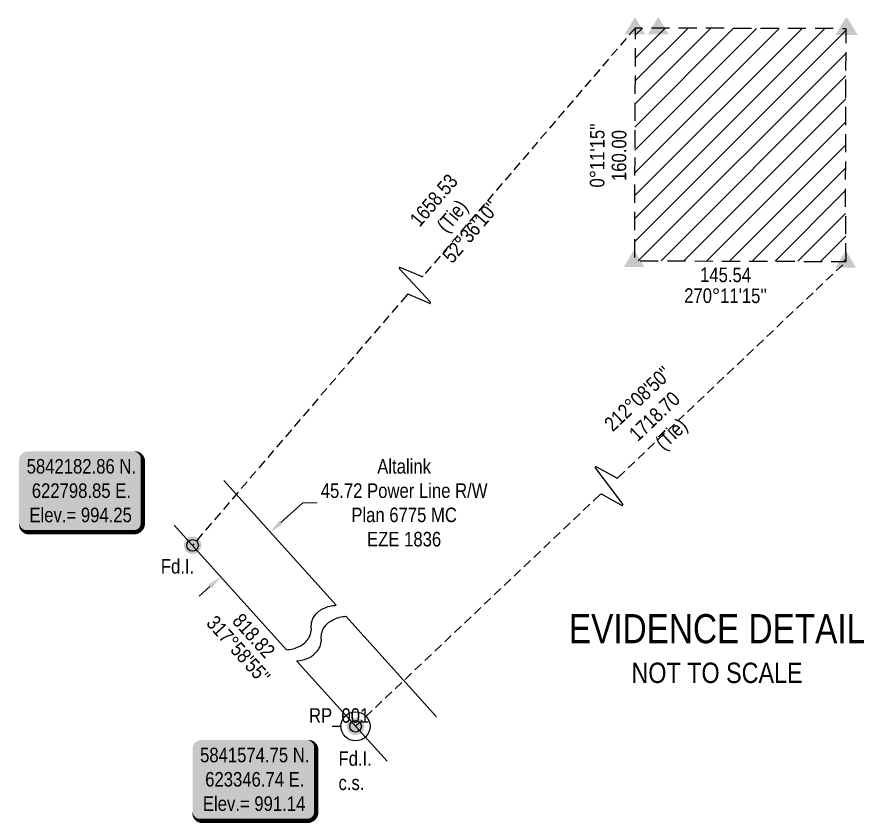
# Model space of a CAD drawing. Extents: x 622721 to 625108, y 5840124 to 5846232.
# Drawn here: x 624526 to 625108, y 5844356 to 5844910 of the extents above; entities that cross this region are included whole.
import ezdxf
from ezdxf.enums import TextEntityAlignment as Align

# ---------------------------------------------------------------- set-up
doc = ezdxf.new("R2010")
doc.units = 0
doc.header["$LTSCALE"] = 5
doc.header["$PDSIZE"] = 0.5
doc.linetypes.add('foc-ACCESSROAD', pattern=[3.75, 2.5, -1.25])
doc.linetypes.add('foc-TIELINE', pattern=[1.875, 1.25, -0.625])
doc.layers.get('Defpoints').update_dxf_attribs({"color": 9})
for name, color, linetype in [('35', 37, 'Continuous'), ('C-WS', 13, 'foc-ACCESSROAD'), ('DETAIL-T', 7, 'Continuous'), ('F-RW', 190, 'Continuous'), ('L-BD', 7, 'Continuous'), ('L-MON', 1, 'Continuous'), ('L-TIE', 7, 'foc-TIELINE'), ('P-PROPOSED-EXISTING-H', 59, 'Continuous')]:
    doc.layers.add(name, color=color, linetype=linetype)
doc.layers.add('F-RW-T', color=190, linetype='Continuous', lineweight=9)
doc.styles.add('80', font='ARIALN.TTF', dxfattribs={"height": 10})
doc.styles.add('80CG', font='ARIALN.TTF', dxfattribs={"height": 10})
doc.styles.add('80L', font='ARIALN.TTF', dxfattribs={"height": 10})
doc.dimstyles.new('Compass 5 000', dxfattribs={"dimscale": 5, "dimtxt": 9, "dimasz": 2, "dimexe": 0.2, "dimexo": 0.0625, "dimgap": 0.5, "dimtad": 0, "dimtih": 1, "dimtoh": 1, "dimzin": 0, "dimdsep": 46, "dimtxsty": '80CG', "dimcen": 0.1, "dimse1": 1, "dimse2": 1, "dimclrd": 256, "dimclrt": 256, "dimaunit": 1, "dimadec": 4, "dimazin": 0, "dimtfac": 0.06, "dimtofl": 0, "dimtmove": 0, "dimatfit": 1, "dimfxl": 0.2, "dimtolj": 1, "dimtzin": 0, "dimlwd": -1, "dimarcsym": 0})

# ---------------------------------------------------------------- blocks, each defined once
blk = doc.blocks.new('*U439')
h = blk.add_hatch(color=254)
edge = h.paths.add_edge_path()
edge.add_line((-36.5, -28.5), (36.5, -28.5))
edge.add_arc((36.5, -22.5), 6, 270, 360)
edge.add_line((42.5, -22.5), (42.5, 21))
edge.add_arc((36.5, 21), 6, 0, 90)
edge.add_line((36.5, 27), (-36.5, 27))
edge.add_arc((-36.5, 21), 6, 90, 180)
edge.add_line((-42.5, 21), (-42.5, -22.5))
edge.add_arc((-36.5, -22.5), 6, 180, 270)
at = {"color": 1, "flags": 128}
blk.add_lwpolyline([(-36.5, -28.5, 3, 3, 0), (36.5, -28.5, 3, 3, 0.414214), (42.5, -22.5, 3, 3, 0), (42.5, 21, 3, 0, 0.414214), (36.5, 27, 0, 0, 0), (-36.5, 27, 0, 0, 0.414214), (-42.5, 21, 0, 0, 0), (-42.5, -22.5, 0, 3, 0.414214)], format="xyseb", close=True, dxfattribs=at)
blk.add_lwpolyline([(-29.64, -16.11, 0, 10, 0), (0, 0, 5, 5, 0)], format="xyseb", dxfattribs=at)
at = {"color": 1, "style": '80'}
blk.add_attdef('ENTER_TEXT_001', (-35.99, -5), '', height=10, dxfattribs=at)
blk = doc.blocks.new('fdia')
at = {"color": 255, "const_width": 1}
blk.add_lwpolyline([(-0.5, 0, 1), (0.5, 0, 1)], format="xyb", close=True, dxfattribs=at)
blk = doc.blocks.new('Fdiaa')
blk.add_blockref('fdia', (0, 0))
blk = doc.blocks.new('fdib')
at = {"color": 1, "const_width": 1.6}
blk.add_lwpolyline([(-0.4, 0, 1), (0.4, 0, 1)], format="xyb", close=True, dxfattribs=at)
at = {"color": 1}
blk.add_circle((0, 0), 0.8, dxfattribs=at)
blk = doc.blocks.new('Fdibb')
blk.add_blockref('fdib', (0, 0))
blk = doc.blocks.new('fdicc')
for name in ['Fdibb', 'Fdiaa']:
    blk.add_blockref(name, (0, 0))
blk = doc.blocks.new('FDI')
blk.add_blockref('fdicc', (0, 0))
blk = doc.blocks.new('*D472')
at = {"layer": 'Defpoints', "color": 0, "transparency": 16777216}
for p in [(624720.4, 5844533.32), (624666.08, 5844525.33), (624686.45, 5844502.73)]:
    blk.add_point(p, dxfattribs=at)
at = {"layer": 'F-RW-T', "transparency": 16777216}
for p, q in [((624707.47, 5844562.61), (624722.39, 5844576.06)), ((624722.39, 5844576.06), (624732.39, 5844576.06)), ((624658.66, 5844518.63), (624651.23, 5844511.94))]:
    blk.add_line(p, q, dxfattribs=at)
for points in [[(624706.35, 5844563.85), (624708.58, 5844561.38), (624700.04, 5844555.92)], [(624657.54, 5844519.87), (624659.77, 5844517.4), (624666.08, 5844525.33)]]:
    blk.add_solid(points, dxfattribs=at)
at = {"layer": 'F-RW-T', "transparency": 16777216, "insert": (624792.08, 5844576.06), "char_height": 10, "attachment_point": 5, "style": '80CG'}
blk.add_mtext('\\A1;Altalink\\P45.72 Power Line R/W\\PPlan 6775 MC\\PEZE 1836', dxfattribs=at)
blk = doc.blocks.new('STRIA')
blk.add_hatch(color=255).paths.add_polyline_path([(-0.04, 1.52), (-1.47, -0.87), (1.39, -0.87)])
blk = doc.blocks.new('STRIAA')
blk.add_blockref('STRIA', (0, 0))
blk = doc.blocks.new('STRIB')
at = {"color": 1}
blk.add_solid([(-1.12, -0.67), (-0.04, 1.13), (1.04, -0.67)], dxfattribs=at)
blk = doc.blocks.new('STRIBB')
blk.add_blockref('STRIB', (0, 0))
blk = doc.blocks.new('STRICC')
for name in ['STRIAA', 'STRIBB']:
    blk.add_blockref(name, (0, 0))
blk = doc.blocks.new('fdspike')
blk.add_blockref('STRICC', (0, 0))
blk = doc.blocks.new('linebrk')
blk.add_lwpolyline([(0, 0.00175, -0.346152), (-0.00019, 0.0015), (-0.00314, 0.00055, 0.772575), (-0.00312, 0.00036), (0.00312, -0.00036, -0.772575), (0.00314, -0.00055), (0.00019, -0.0015, 0.346152), (0, -0.00175)], format="xyb")

msp = doc.modelspace()

# ---------------------------------------------------------------- hatches: boundary and pattern name
at = {"layer": 'P-PROPOSED-EXISTING-H'}
h = msp.add_hatch(dxfattribs=at)
h.set_pattern_fill('ANSI31', color=256, scale=3.498736, style=0)
h.set_pattern_definition([(45, (1060.292, 3822.336), (-7.854886839, 7.854886839), [])])
h.paths.add_polyline_path([(625095.78, 5844741.896), (625095.433, 5844781.806), (625095.795, 5844901.908), (624950.861, 5844902.306), (624950.297, 5844742.377)])

# ---------------------------------------------------------------- linework, layer by layer
at = {"layer": '35', "color": 3}
msp.add_circle((624758.694, 5844422.54), 9.996, dxfattribs=at)
at = {"layer": 'C-WS', "flags": 128}
msp.add_lwpolyline([(625095.78, 5844741.896), (625095.433, 5844781.806), (625095.795, 5844901.834), (624950.861, 5844902.306), (624950.297, 5844742.377)], close=True, dxfattribs=at)
at = {"layer": 'F-RW'}
for p, q in [((624745.274, 5844505.715), (624668.088, 5844591.383)), ((624711.319, 5844475.122), (624634.134, 5844560.79)), ((624814.321, 5844429.078), (624752.132, 5844498.102)), ((624780.367, 5844398.486), (624718.177, 5844467.51))]:
    msp.add_line(p, q, dxfattribs=at)
at = {"layer": 'F-RW', "flags": 128}
for points in [[(624711.319, 5844475.122, 0.0981962), (624719.817, 5844477.257, 0.1150249), (624725.696, 5844481.924, 0.1891018), (624728.296, 5844490.418, -0.1891018), (624730.896, 5844498.913, -0.1150249), (624736.776, 5844503.58, -0.0981962), (624745.274, 5844505.715)], [(624718.177, 5844467.51, 0.0981962), (624726.675, 5844469.645, 0.1150249), (624732.555, 5844474.312, 0.1891018), (624735.155, 5844482.806, -0.1891018), (624737.755, 5844491.3, -0.1150249), (624743.634, 5844495.967, -0.0981962), (624752.132, 5844498.102)]]:
    msp.add_lwpolyline(points, format="xyb", dxfattribs=at)
at = {"layer": 'L-TIE', "flags": 128}
for points in [[(624950.861, 5844902.306), (624805.183, 5844732.061)], [(624939.208, 5844593.559), (625095.78, 5844741.896)], [(624793.829, 5844718.792), (624646.696, 5844546.847)], [(624758.694, 5844422.54), (624926.53, 5844581.548)]]:
    msp.add_lwpolyline(points, dxfattribs=at)

# ---------------------------------------------------------------- block references
at = {"layer": 'DETAIL-T'}
ref = msp.add_blockref('*U439', (624570.017, 5844584.388), dxfattribs=at)
ref.add_attrib('ENTER_TEXT_001', '5842182.86 N.', (624532.697, 5844596.161), dxfattribs={"layer": '0', "color": 1, "height": 10, "style": '80'})
ref.add_attrib('ENTER_TEXT_002', '622798.85 E.', (624536.221, 5844579.453), dxfattribs={"layer": '0', "color": 1, "height": 10, "style": '80'})
ref.add_attrib('ENTER_TEXT_003', 'Elev.= 994.25', (624534.607, 5844562.746), dxfattribs={"layer": '0', "color": 1, "height": 10, "style": '80'})
ref = msp.add_blockref('*U439', (624689.175, 5844386.057), dxfattribs=at)
ref.add_attrib('ENTER_TEXT_001', '5841574.75 N.', (624651.856, 5844397.829), dxfattribs={"layer": '0', "color": 1, "height": 10, "style": '80'})
ref.add_attrib('ENTER_TEXT_002', '623346.74 E.', (624655.379, 5844381.122), dxfattribs={"layer": '0', "color": 1, "height": 10, "style": '80'})
ref.add_attrib('ENTER_TEXT_003', 'Elev.= 991.14', (624653.81, 5844364.414), dxfattribs={"layer": '0', "color": 1, "height": 10, "style": '80'})
at = {"layer": 'L-MON', "xscale": 5.000000000000032, "yscale": 5.000000000000032, "zscale": 5.000000000000032}
for name, p in [('fdspike', (624950.861, 5844902.306)), ('fdspike', (624966.923, 5844902.263)), ('fdspike', (625095.795, 5844901.908)), ('fdspike', (625096.851, 5844901.831)), ('fdspike', (624950.297, 5844742.377)), ('fdspike', (625095.78, 5844741.896)), ('FDI', (624646.696, 5844546.847)), ('FDI', (624758.694, 5844422.54))]:
    msp.add_blockref(name, p, dxfattribs=at)
at = {"layer": 'L-TIE'}
for p, xscale, yscale, zscale, rotation in [((624799.506, 5844725.427), 4998.194600000006, 4998.194600000006, 4998.194600000006, 319.4464503582506), ((624932.869, 5844587.553), 4998.194600000003, 4998.194600000003, 4998.194600000003, 313.4528075428008)]:
    msp.add_blockref('linebrk', p, dxfattribs=dict(at, xscale=xscale, yscale=yscale, zscale=zscale, rotation=rotation))

# ---------------------------------------------------------------- texts
at = {"layer": '35', "color": 3, "style": '80'}
msp.add_attdef('RP_001', (624726.746, 5844424.965), 'RP', height=9.9964, dxfattribs=at)
at = {"layer": 'DETAIL-T', "color": 3, "insert": (625007.116, 5844475.849), "char_height": 19.99278, "width": 202.93707, "attachment_point": 5, "style": '80CG'}
msp.add_mtext('EVIDENCE DETAIL\\P{\\H0.7x;NOT TO SCALE}', dxfattribs=at)
at = {"layer": 'L-BD', "style": '80L'}
for s, height, rotation, p in [("0°11'15''", 9.9964, 89.7979, (624924.754, 5844814.724)), ('160.00', 9.9964, 89.7979, (624939.748, 5844814.671)), ('145.54', 9.9964, 359.8106, (625012.961, 5844732.65)), ("270°11'15''", 9.99639, 359.8106, (625012.914, 5844718.405)), ("317°58'55''", 9.99639, 312.0181, (624678.244, 5844475.22)), ('818.82', 9.9964, 312.0181, (624688.827, 5844484.755))]:
    msp.add_text(s, height=height, rotation=rotation, dxfattribs=at).set_placement(p, align=Align.MIDDLE)
at = {"layer": 'L-BD', "char_height": 9.99639, "width": 67.51763, "attachment_point": 2, "style": '80L'}
for s, insert, rotation in [("1658.53 (Tie) 52°36'10''", (624808.619, 5844787.256), 49.44645), ("212°08'50'' 1718.70 (Tie)", (624949.199, 5844651.254), 43.452808)]:
    msp.add_mtext(s, dxfattribs=dict(at, insert=insert, rotation=rotation))
at = {"layer": 'L-MON', "char_height": 9.9964, "attachment_point": 1, "style": '80L'}
for s, insert in [('Fd.I.', (624624.924, 5844537.503)), ('Fd.I.\\Pc.s.', (624746.995, 5844405.396))]:
    msp.add_mtext_dynamic_manual_height_columns(s, width=17.28481, gutter_width=50, heights=[0], dxfattribs=dict(at, insert=insert))

# ---------------------------------------------------------------- dimensions: what is measured, and where the dimension line sits
at = {"layer": 'F-RW-T'}
dim = msp.add_linear_dim(base=(624666.085, 5844525.328), p1=(624720.4, 5844533.322), p2=(624686.445, 5844502.73), angle=222.018123, text='Altalink\\P45.72 Power Line R/W\\PPlan 6775 MC\\PEZE 1836', dimstyle='Compass 5 000', dxfattribs=at)
dim.commit()
dim.dimension.update_dxf_attribs({"geometry": '*D472', "text_midpoint": (624792.08, 5844576.057), "dimtype": 161})

doc.saveas('drawing.dxf')
